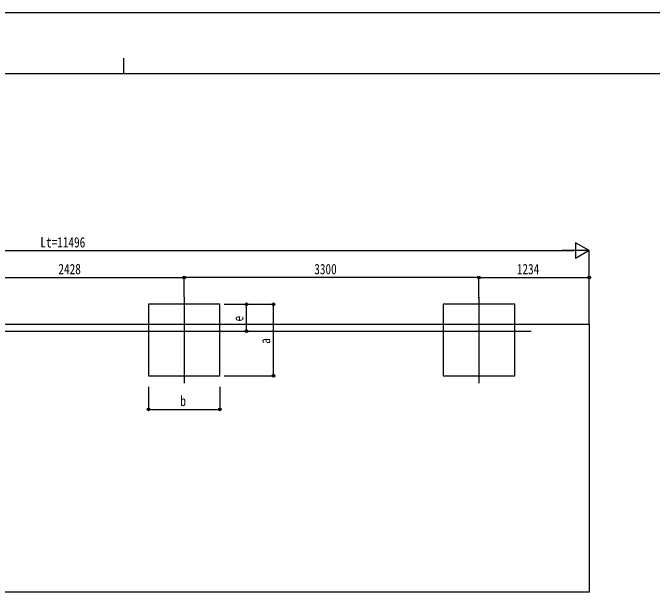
# Model space of a CAD drawing. Units: millimetres, scale not verified. Extents: x -14718 to 14718, y -10395 to 10395.
# Drawn here: x -1257 to 5900, y 3803 to 10395 of the extents above; entities that cross this region are included whole.
import ezdxf
from ezdxf.enums import TextEntityAlignment as Align

# ---------------------------------------------------------------- set-up
doc = ezdxf.new("R2010")
doc.units = ezdxf.units.MM
doc.header["$LTSCALE"] = 40
for name, color, linetype in [('0-3_YKK_12', 2, 'Continuous'), ('0-5_YKK_A1', 4, 'Continuous'), ('0-6_YKK_D', 6, 'Continuous'), ('0-7_YKK_ZWAK', 7, 'Continuous')]:
    doc.layers.add(name, color=color, linetype=linetype)
doc.styles.add('ＭＳ ゴシック', font='')
doc.styles.get('ＭＳ ゴシック').set_extended_font_data('MS Gothic')

msp = doc.modelspace()

# ---------------------------------------------------------------- linework, layer by layer
at = {"layer": '0-3_YKK_12'}
for p, q in [((660.57, 7215.91), (660.57, 6253.38)), ((3960.57, 7215.91), (3960.57, 6253.38)), ((-5626.1, 6834.65), (4543.53, 6834.65))]:
    msp.add_line(p, q, dxfattribs=at)
at = {"layer": '0-5_YKK_A1'}
for p, q in [((-6301.43, 6912.45), (5194.57, 6912.96)), ((5194.57, 6912.96), (5194.57, 3913.96)), ((5194.57, 3913.96), (-6301.43, 3913.45))]:
    msp.add_line(p, q, dxfattribs=at)
for points in [[(260.57, 6334.65), (1060.57, 6334.65), (1060.57, 7134.65), (260.57, 7134.65)], [(3560.57, 6334.65), (4360.57, 6334.65), (4360.57, 7134.65), (3560.57, 7134.65)]]:
    msp.add_lwpolyline(points, close=True, dxfattribs=at)
at = {"layer": '0-6_YKK_D'}
for p, q in [((5194.57, 7734.65), (5043.01, 7822.15)), ((5043.01, 7822.15), (5043.01, 7647.15)), ((-6126.43, 7734.65), (5019.57, 7734.65)), ((5194.57, 7734.65), (4891.46, 7734.65)), ((5194.57, 7734.65), (5043.01, 7647.15)), ((5194.57, 6913.96), (5194.57, 7735.65)), ((-1767.43, 7434.65), (660.57, 7434.65)), ((660.57, 7216.91), (660.57, 7435.65)), ((660.57, 7216.91), (660.57, 7435.65)), ((3960.57, 7434.65), (660.57, 7434.65)), ((3960.57, 7202.95), (3960.57, 7435.65)), ((3960.57, 7202.95), (3960.57, 7435.65)), ((3960.57, 7434.65), (5194.57, 7434.65)), ((5194.57, 6913.96), (5194.57, 7435.65)), ((1110.57, 7134.65), (1661.57, 7134.65)), ((1111.57, 7134.65), (1361.57, 7134.65)), ((1360.57, 6834.65), (1360.57, 7134.65)), ((1660.57, 6334.65), (1660.57, 7134.65)), ((1110.57, 6334.65), (1661.57, 6334.65)), ((260.57, 6212.56), (260.57, 5958.65)), ((1060.57, 6210.63), (1060.57, 5958.65)), ((260.57, 5959.65), (1060.57, 5959.65))]:
    msp.add_line(p, q, dxfattribs=at)
for centre in [(660.57, 7434.65), (660.57, 7434.65), (3960.57, 7434.65), (3960.57, 7434.65), (5194.57, 7434.65), (1360.57, 7134.65), (1660.57, 7134.65), (1360.57, 6834.65), (1660.57, 6334.65), (260.57, 5959.65), (1060.57, 5959.65)]:
    msp.add_circle(centre, 14.88, dxfattribs=at)
at = {"layer": '0-7_YKK_ZWAK'}
for p, q in [((-17.43, 9887.5), (-17.43, 9712.5)), ((13632.57, 9712.5), (-13667.43, 9712.5))]:
    msp.add_line(p, q, dxfattribs=at)
msp.add_lwpolyline([(-14717.5, -10395), (14717.5, -10395), (14717.5, 10395), (-14717.5, 10395)], close=True, dxfattribs=at)

# ---------------------------------------------------------------- texts
at = {"layer": '0-6_YKK_D', "style": 'ＭＳ ゴシック', "width": 0.8}
for s, p in [('Lt=11496', (-948.23, 7735.65)), ('2428', (-746.63, 7436.31)), ('3300', (2117.37, 7436.31)), ('1234', (4384.37, 7436.31)), ('b', (618.57, 5961.31))]:
    msp.add_text(s, height=115.5, dxfattribs=at).set_placement(p, align=Align.BOTTOM_LEFT)
for s, p in [('e', (1358.9, 6942.65)), ('a', (1658.9, 6692.65))]:
    msp.add_text(s, height=115.5, rotation=90, dxfattribs=at).set_placement(p, align=Align.BOTTOM_LEFT)

doc.saveas('drawing.dxf')
